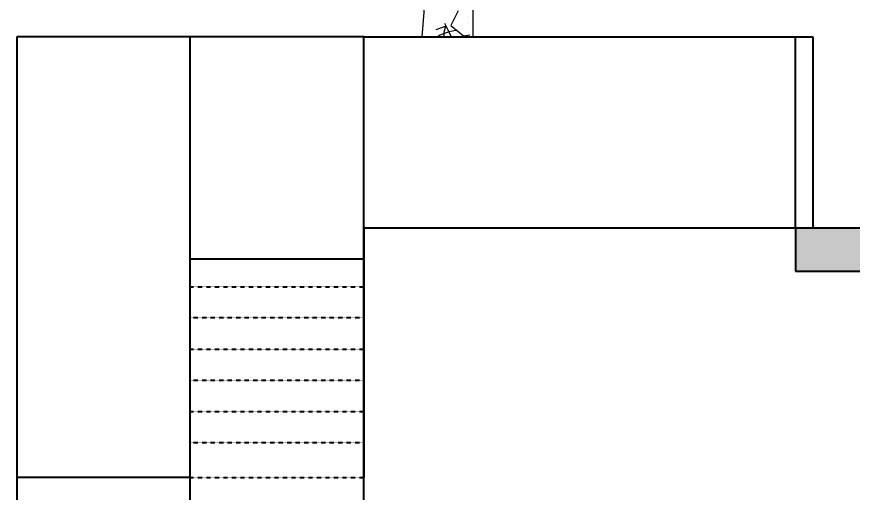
# Model space of a CAD drawing. Header units: inches. Extents: x -422522 to 22891, y -2973 to 414515.
# Drawn here: x 2359.9 to 2842.2, y -2469 to -2194.4 of the extents above; entities that cross this region are included whole.
import ezdxf

# ---------------------------------------------------------------- set-up
doc = ezdxf.new("R2010")
doc.units = ezdxf.units.IN
doc.header["$MEASUREMENT"] = 0
doc.linetypes.add('DASHEDX2', pattern=[1.5, 1, -0.5])
doc.layers.get('0').update_dxf_attribs({"lineweight": 40})
doc.layers.add('pino marittimo', color=7, linetype='Continuous')

msp = doc.modelspace()

# ---------------------------------------------------------------- hatches: boundary and pattern name
h = msp.add_hatch(color=0)
h.dxf.hatch_style = 1
h.paths.add_polyline_path([(2928.93503, -2341.02699), (2928.93503, -2316.02699), (2808.93503, -2316.02699), (2808.93503, -2341.02699)])

# ---------------------------------------------------------------- linework, layer by layer
for p, q in [((2559.93503, -2206.02699), (2359.93503, -2206.02699)), ((2359.93503, -2206.02699), (2359.93503, -2586.02241)), ((2459.93503, -2224.02241), (2459.93503, -2206.02699)), ((2559.93503, -2586.02241), (2559.93503, -2206.02699)), ((2559.93503, -2206.02699), (2808.93503, -2206.02699)), ((2808.93503, -2316.02699), (2808.93503, -2206.02699)), ((2808.93503, -2206.02699), (2808.93503, -2206.02699)), ((2808.93503, -2206.02699), (2818.93503, -2206.02699)), ((2818.93503, -2206.02699), (2818.93503, -2316.02699)), ((2459.93503, -2586.02241), (2459.93503, -2224.02241)), ((2459.93503, -2316.02699), (2459.93503, -2316.02699)), ((2559.93503, -2316.02699), (3869.93503, -2316.02699)), ((2559.93503, -2316.02699), (2808.93503, -2316.02699)), ((2559.93503, -2316.02699), (2559.93503, -2334.02699)), ((2808.93503, -2316.02699), (2808.93503, -2341.02699)), ((2559.93503, -2334.02699), (2459.93503, -2334.02699)), ((2559.93503, -2334.02699), (2559.93503, -2352.02699)), ((2559.93503, -2334.02699), (2559.93503, -2460.02699)), ((2808.93503, -2341.02699), (2928.93503, -2341.02699)), ((2559.93503, -2370.02699), (2559.93503, -2388.02699)), ((2559.93503, -2406.02699), (2559.93503, -2424.02699)), ((2459.93503, -2460.02699), (2359.93503, -2460.02699))]:
    msp.add_line(p, q)
at = {"linetype": 'DASHEDX2', "ltscale": 0.1}
for p, q in [((2459.93501, -2349.99307), (2559.93501, -2349.99307)), ((2559.93501, -2367.99307), (2459.93501, -2367.99307)), ((2459.93501, -2385.99307), (2559.93501, -2385.99307)), ((2559.93501, -2403.99307), (2459.93501, -2403.99307)), ((2459.93501, -2421.99307), (2559.93501, -2421.99307)), ((2559.93501, -2439.99307), (2459.93501, -2439.99307)), ((2459.93503, -2460.02699), (2559.93503, -2460.02699))]:
    msp.add_line(p, q, dxfattribs=at)
at = {"layer": 'pino marittimo'}
for p, q in [((2593.65787, -2206.02699), (2595.29492, -2184.43521)), ((2614.41092, -2190.90985), (2610.2308, -2199.45184)), ((2606.59591, -2198.17963), (2608.95859, -2203.08673)), ((2619.86325, -2198.17963), (2619.86325, -2198.17963)), ((2620.59023, -2195.08997), (2620.59023, -2195.08997)), ((2601.70325, -2201.70365), (2607.15559, -2199.8862)), ((2608.95859, -2203.08673), (2602.96102, -2205.44941)), ((2607.15559, -2199.8862), (2606.06512, -2203.52109)), ((2606.06512, -2203.52109), (2606.23995, -2206.02699)), ((2613.32045, -2202.35975), (2608.95859, -2203.08673)), ((2608.95859, -2203.08673), (2610.42872, -2206.02699)), ((2610.2308, -2199.45184), (2617.50058, -2205.44941)), ((2617.50058, -2205.44941), (2616.92299, -2206.02699)), ((2617.50058, -2205.44941), (2621.13547, -2204.90417)), ((2622.40768, -2205.99464), (2622.3909, -2206.02699))]:
    msp.add_line(p, q, dxfattribs=at)
msp.add_lwpolyline([(2622.9781, -2206.02699), (2622.89787, -2164.40565)], dxfattribs=at)

doc.saveas('drawing.dxf')
